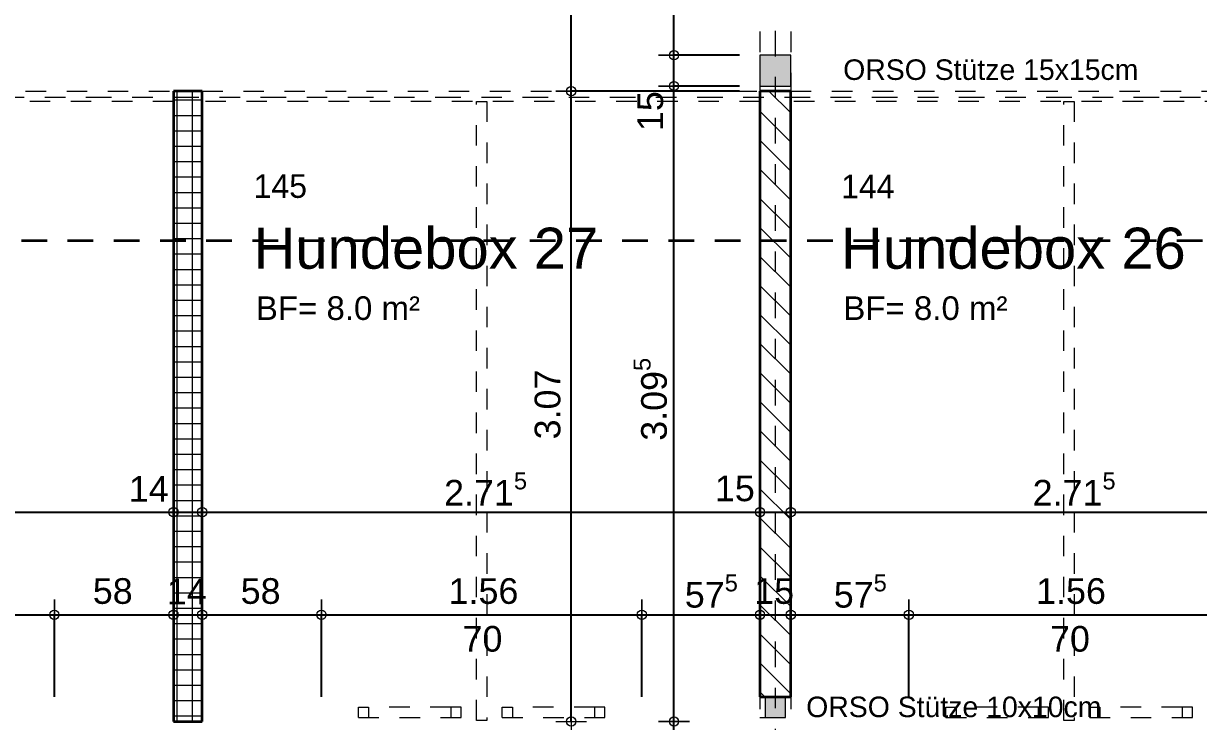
# Model space of a CAD drawing. Header units: metres. Extents: x -117 to -12, y 122 to 163.
# Drawn here: x -69.52 to -63.8, y 135.8 to 139.2 of the extents above; entities that cross this region are included whole.
import ezdxf

# ---------------------------------------------------------------- set-up
doc = ezdxf.new("R2010")
doc.units = ezdxf.units.M
doc.header["$PDMODE"] = 65
for name, pattern in [('AUSGEZOGEN', [0]), ('GETRENNT2_S10', [0.255, 0.125, -0.065, 0, -0.065]), ('PHANTOM2_S8', [0.13, 0.05, -0.04, 0, -0.04]), ('STRICHLINIE_S4', [0.165, 0.125, -0.04]), ('VERDECKT2_S2', [0.09, 0.05, -0.04])]:
    doc.linetypes.add(name, pattern=pattern)
for name, color, linetype, lineweight in [('XR$1$Bauachsen_grob', 7, 'GETRENNT2_S10', 13), ('XR$1$Bauherr', 203, 'VERDECKT2_S2', 13), ('XR$1$Raumbezeichnung', 7, 'AUSGEZOGEN', 18), ('XR$1$Schnittbegrenzung', 7, 'AUSGEZOGEN', 13), ('XR$1$Sekundaetragwerk', 7, 'AUSGEZOGEN', 25), ('XR$1$Stahlstuetze', 7, 'AUSGEZOGEN', 25), ('XR$1$Text_Werkplan_Ausfuehrung', 7, 'AUSGEZOGEN', 25), ('XR$1$Wand_Fertigelement', 7, 'AUSGEZOGEN', 35), ('XR$1$Wand_Mauerwerk_nicht_tragend', 7, 'AUSGEZOGEN', 35), ('XR$1$Werkplan-_Ausfuehrungsmasse', 7, 'AUSGEZOGEN', 13)]:
    doc.layers.add(name, color=color, linetype=linetype, lineweight=lineweight)
doc.styles.add('ARIAL', font='ARIAL.TTF')
doc.dimstyles.new('_DIMSTYLE_10', dxfattribs={"dimtxt": 0.125, "dimasz": 0.15, "dimexe": 0, "dimexo": 0, "dimgap": 0.0625, "dimtad": 2, "dimdec": 1, "dimlfac": 100, "dimrnd": 0.5, "dimzin": 4, "dimdsep": 46, "dimtxsty": 'ARIAL', "dimblk1": 'ALL_ML_KREIS', "dimblk2": 'ALL_ML_KREIS', "dimsah": 1, "dimcen": 0, "dimclrd": 256, "dimclre": 256, "dimclrt": 256, "dimadec": 0, "dimazin": 0, "dimtfac": 1, "dimtdec": 0, "dimtix": 1, "dimtmove": 2, "dimatfit": 3, "dimfxl": 0, "dimtvp": 1.2, "dimtzin": 0, "dimlwd": 0, "dimlwe": -1, "dimarcsym": 0})
doc.dimstyles.new('_DIMSTYLE_11', dxfattribs={"dimtxt": 0.125, "dimasz": 0.15, "dimexe": 0, "dimexo": 0, "dimgap": 0.0625, "dimtad": 2, "dimdec": 3, "dimrnd": 0.005, "dimzin": 4, "dimdsep": 46, "dimtxsty": 'ARIAL', "dimblk1": 'ALL_ML_KREIS', "dimblk2": 'ALL_ML_KREIS', "dimsah": 1, "dimcen": 0, "dimclrd": 256, "dimclre": 256, "dimclrt": 256, "dimadec": 0, "dimazin": 0, "dimtfac": 1, "dimtdec": 0, "dimtix": 1, "dimtmove": 2, "dimatfit": 3, "dimfxl": 0, "dimtzin": 0, "dimlwd": 0, "dimlwe": -1, "dimarcsym": 0})
doc.dimstyles.new('_DIMSTYLE_12', dxfattribs={"dimtxt": 0.125, "dimasz": 0.15, "dimexe": 0, "dimexo": 0, "dimgap": 0.0625, "dimtad": 2, "dimrnd": 0.005, "dimzin": 4, "dimdsep": 46, "dimtxsty": 'ARIAL', "dimblk1": 'ALL_ML_KREIS', "dimblk2": 'ALL_ML_KREIS', "dimsah": 1, "dimcen": 0, "dimclrd": 256, "dimclre": 256, "dimclrt": 256, "dimadec": 0, "dimazin": 0, "dimtfac": 1, "dimtdec": 0, "dimtix": 1, "dimtmove": 2, "dimatfit": 3, "dimfxl": 0, "dimtzin": 0, "dimlwd": 0, "dimlwe": -1, "dimarcsym": 0})
doc.dimstyles.new('_DIMSTYLE_14', dxfattribs={"dimtxt": 0.125, "dimasz": 0.15, "dimexe": 0, "dimexo": 0, "dimgap": 0.0625, "dimtad": 2, "dimdec": 1, "dimlfac": 100, "dimrnd": 0.5, "dimzin": 4, "dimdsep": 46, "dimtxsty": 'ARIAL', "dimblk1": 'ALL_ML_KREIS', "dimblk2": 'ALL_ML_KREIS', "dimsah": 1, "dimcen": 0, "dimclrd": 256, "dimclre": 256, "dimclrt": 256, "dimadec": 0, "dimazin": 0, "dimtfac": 1, "dimtdec": 0, "dimtix": 1, "dimtmove": 2, "dimatfit": 3, "dimfxl": 0, "dimtzin": 0, "dimlwd": 0, "dimlwe": -1, "dimarcsym": 0})

# ---------------------------------------------------------------- blocks, each defined once
blk = doc.blocks.new('COMPLEXOBJECT_11')
at = {"layer": 'XR$1$Bauherr'}
for p, q in [((-67.8931, 135.818), (-67.8931, 135.868)), ((-67.8931, 135.868), (-67.8431, 135.868)), ((-67.8431, 135.868), (-67.8431, 135.818)), ((-67.4431, 135.868), (-67.8431, 135.868)), ((-67.3931, 135.868), (-67.4431, 135.868)), ((-67.4431, 135.868), (-67.4431, 135.818)), ((-67.3931, 135.818), (-67.3931, 135.868)), ((-67.1931, 135.818), (-67.1931, 135.868)), ((-67.1931, 135.868), (-67.1431, 135.868)), ((-67.1431, 135.868), (-67.1431, 135.818)), ((-66.7431, 135.868), (-67.1431, 135.868)), ((-66.6931, 135.868), (-66.7431, 135.868)), ((-66.7431, 135.868), (-66.7431, 135.818)), ((-66.6931, 135.818), (-66.6931, 135.868)), ((-65.0331, 135.818), (-65.0331, 135.868)), ((-65.0331, 135.868), (-64.9831, 135.868)), ((-64.9831, 135.868), (-64.9831, 135.818)), ((-64.5831, 135.868), (-64.9831, 135.868)), ((-64.5331, 135.868), (-64.5831, 135.868)), ((-64.5831, 135.868), (-64.5831, 135.818)), ((-64.5331, 135.818), (-64.5331, 135.868)), ((-64.3331, 135.818), (-64.3331, 135.868)), ((-64.3331, 135.868), (-64.2831, 135.868)), ((-64.2831, 135.868), (-64.2831, 135.818)), ((-63.8831, 135.868), (-64.2831, 135.868)), ((-63.8331, 135.868), (-63.8831, 135.868)), ((-63.8831, 135.868), (-63.8831, 135.818)), ((-63.8331, 135.818), (-63.8331, 135.868)), ((-67.8931, 135.818), (-67.3931, 135.818)), ((-67.1931, 135.818), (-66.6931, 135.818)), ((-65.0331, 135.818), (-64.5331, 135.818)), ((-64.3331, 135.818), (-63.8331, 135.818))]:
    blk.add_line(p, q, dxfattribs=at)
blk = doc.blocks.new('COMPLEXOBJECT_18')
at = {"layer": 'XR$1$Bauherr'}
for p, q in [((-71.5131, 138.868), (-68.7931, 138.868)), ((-68.7931, 138.868), (-68.7931, 138.818)), ((-68.6531, 138.868), (-65.9381, 138.868)), ((-68.6531, 138.818), (-68.6531, 138.868)), ((-65.7881, 138.868), (-63.0731, 138.868)), ((-68.7931, 138.818), (-71.5131, 138.818)), ((-65.9381, 138.818), (-68.6531, 138.818)), ((-67.3181, 138.818), (-67.2681, 138.818)), ((-67.3181, 135.803), (-67.3181, 138.818)), ((-67.2681, 138.818), (-67.2681, 135.803)), ((-63.0731, 138.818), (-65.7881, 138.818)), ((-64.4581, 138.818), (-64.4081, 138.818)), ((-64.4581, 135.803), (-64.4581, 138.818)), ((-64.4081, 138.818), (-64.4081, 135.803)), ((-67.2681, 135.803), (-67.3181, 135.803)), ((-64.4081, 135.803), (-64.4581, 135.803))]:
    blk.add_line(p, q, dxfattribs=at)
blk = doc.blocks.new('ALL_ML_KREIS')
at = {"color": 0, "linetype": 'ByBlock', "lineweight": -2}
for p, q in [((0, -0.5), (0, 0.5)), ((-1, 0), (0.5, 0))]:
    blk.add_line(p, q, dxfattribs=at)
blk.add_circle((0, 0), 0.15, dxfattribs=at)
blk = doc.blocks.new('*D336')
at = {"layer": 'DEFPOINTS'}
for p in [(-65.9381, 135.798), (-66.5931, 135.438), (-66.3568, 135.438)]:
    blk.add_point(p, dxfattribs=at)
at = {"layer": 'XR$1$Werkplan-_Ausfuehrungsmasse', "lineweight": -2}
for p, q in [((-66.3568, 135.798), (-66.3568, 135.798)), ((-66.3568, 135.438), (-66.3568, 135.798)), ((-66.3568, 135.438), (-66.3568, 135.438))]:
    blk.add_line(p, q, dxfattribs=at)
at = {"layer": 'XR$1$Werkplan-_Ausfuehrungsmasse', "xscale": 0.15, "yscale": 0.15, "zscale": 0.15}
for p, rotation in [((-66.3568, 135.798), 90), ((-66.3568, 135.438), 270)]:
    blk.add_blockref('ALL_ML_KREIS', p, dxfattribs=dict(at, rotation=rotation))
at = {"layer": 'XR$1$Werkplan-_Ausfuehrungsmasse', "insert": (-66.4715, 135.6124), "char_height": 0.125, "width": 0.5, "attachment_point": 5, "rotation": 90, "style": 'ARIAL'}
blk.add_mtext('\\A1;{\\A1;{36\\H0.082500;\\S^ ;}}', dxfattribs=at)
blk = doc.blocks.new('*D337')
at = {"layer": 'DEFPOINTS'}
for p in [(-65.9381, 138.893), (-66.3568, 135.798), (-65.9381, 135.798)]:
    blk.add_point(p, dxfattribs=at)
at = {"layer": 'XR$1$Werkplan-_Ausfuehrungsmasse', "lineweight": -2}
for p, q in [((-66.0381, 138.893), (-66.3568, 138.893)), ((-66.3568, 135.798), (-66.3568, 138.893)), ((-66.3568, 135.798), (-66.3568, 135.798))]:
    blk.add_line(p, q, dxfattribs=at)
at = {"layer": 'XR$1$Werkplan-_Ausfuehrungsmasse', "xscale": 0.15, "yscale": 0.15, "zscale": 0.15}
for p, rotation in [((-66.3568, 138.893), 90), ((-66.3568, 135.798), 270)]:
    blk.add_blockref('ALL_ML_KREIS', p, dxfattribs=dict(at, rotation=rotation))
at = {"layer": 'XR$1$Werkplan-_Ausfuehrungsmasse', "insert": (-66.4715, 137.3673), "char_height": 0.125, "width": 0.625, "attachment_point": 5, "rotation": 90, "style": 'ARIAL'}
blk.add_mtext('\\A1;{\\A1;{3.09\\H0.082500;\\S5^ ;}}', dxfattribs=at)
blk = doc.blocks.new('*D338')
at = {"layer": 'DEFPOINTS'}
for p in [(-65.9381, 139.043), (-66.3568, 138.893), (-65.9381, 138.893)]:
    blk.add_point(p, dxfattribs=at)
at = {"layer": 'XR$1$Werkplan-_Ausfuehrungsmasse', "lineweight": -2}
for p, q in [((-66.0381, 139.043), (-66.3568, 139.043)), ((-66.3568, 138.893), (-66.3568, 139.043)), ((-66.0381, 138.893), (-66.3568, 138.893))]:
    blk.add_line(p, q, dxfattribs=at)
at = {"layer": 'XR$1$Werkplan-_Ausfuehrungsmasse', "xscale": 0.15, "yscale": 0.15, "zscale": 0.15}
for p, rotation in [((-66.3568, 139.043), 90), ((-66.3568, 138.893), 270)]:
    blk.add_blockref('ALL_ML_KREIS', p, dxfattribs=dict(at, rotation=rotation))
at = {"layer": 'XR$1$Werkplan-_Ausfuehrungsmasse', "insert": (-66.4714, 138.7708), "char_height": 0.125, "width": 0.5, "attachment_point": 5, "rotation": 90, "style": 'ARIAL'}
blk.add_mtext('\\A1;{\\A1;{15\\H0.082500;\\S^ ;}}', dxfattribs=at)
blk = doc.blocks.new('*D339')
at = {"layer": 'DEFPOINTS'}
for p in [(-65.9381, 140.133), (-66.3568, 139.043), (-65.9381, 139.043)]:
    blk.add_point(p, dxfattribs=at)
at = {"layer": 'XR$1$Werkplan-_Ausfuehrungsmasse', "lineweight": -2}
for p, q in [((-66.0381, 140.133), (-66.3568, 140.133)), ((-66.3568, 139.043), (-66.3568, 140.133)), ((-66.0381, 139.043), (-66.3568, 139.043))]:
    blk.add_line(p, q, dxfattribs=at)
at = {"layer": 'XR$1$Werkplan-_Ausfuehrungsmasse', "xscale": 0.15, "yscale": 0.15, "zscale": 0.15}
for p, rotation in [((-66.3568, 140.133), 90), ((-66.3568, 139.043), 270)]:
    blk.add_blockref('ALL_ML_KREIS', p, dxfattribs=dict(at, rotation=rotation))
at = {"layer": 'XR$1$Werkplan-_Ausfuehrungsmasse', "insert": (-66.4714, 139.597), "char_height": 0.125, "width": 0.5, "attachment_point": 5, "rotation": 90, "style": 'ARIAL'}
blk.add_mtext('\\A1;{\\A1;{1.09\\H0.082500;\\S^ ;}}', dxfattribs=at)
at = {"layer": 'XR$1$Werkplan-_Ausfuehrungsmasse', "insert": (-66.302, 139.4223), "char_height": 0.125, "width": 0.00625, "attachment_point": 1, "rotation": 90, "line_spacing_factor": 0.60241, "style": 'ARIAL'}
blk.add_mtext('\\A1;{2.20\\H0.082500;\\S^ ;}', dxfattribs=at)
blk = doc.blocks.new('*D343')
at = {"layer": 'DEFPOINTS'}
for p in [(-65.9381, 138.868), (-66.8568, 135.798), (-66.2931, 135.798)]:
    blk.add_point(p, dxfattribs=at)
at = {"layer": 'XR$1$Werkplan-_Ausfuehrungsmasse', "lineweight": -2}
for p, q in [((-66.0381, 138.868), (-66.8568, 138.868)), ((-66.8568, 135.798), (-66.8568, 138.868)), ((-66.8568, 135.798), (-66.8568, 135.798))]:
    blk.add_line(p, q, dxfattribs=at)
at = {"layer": 'XR$1$Werkplan-_Ausfuehrungsmasse', "xscale": 0.15, "yscale": 0.15, "zscale": 0.15}
for p, rotation in [((-66.8568, 138.868), 90), ((-66.8568, 135.798), 270)]:
    blk.add_blockref('ALL_ML_KREIS', p, dxfattribs=dict(at, rotation=rotation))
at = {"layer": 'XR$1$Werkplan-_Ausfuehrungsmasse', "insert": (-66.9715, 137.3421), "char_height": 0.125, "width": 0.5, "attachment_point": 5, "rotation": 90, "style": 'ARIAL'}
blk.add_mtext('\\A1;{\\A1;{3.07\\H0.082500;\\S^ ;}}', dxfattribs=at)
blk = doc.blocks.new('*D344')
at = {"layer": 'DEFPOINTS'}
for p in [(-65.9381, 140.308), (-66.8568, 138.868), (-65.9381, 138.868)]:
    blk.add_point(p, dxfattribs=at)
at = {"layer": 'XR$1$Werkplan-_Ausfuehrungsmasse', "lineweight": -2}
for p, q in [((-66.0381, 140.308), (-66.8568, 140.308)), ((-66.8568, 138.868), (-66.8568, 140.308)), ((-66.0381, 138.868), (-66.8568, 138.868))]:
    blk.add_line(p, q, dxfattribs=at)
at = {"layer": 'XR$1$Werkplan-_Ausfuehrungsmasse', "xscale": 0.15, "yscale": 0.15, "zscale": 0.15}
for p, rotation in [((-66.8568, 140.308), 90), ((-66.8568, 138.868), 270)]:
    blk.add_blockref('ALL_ML_KREIS', p, dxfattribs=dict(at, rotation=rotation))
at = {"layer": 'XR$1$Werkplan-_Ausfuehrungsmasse', "insert": (-66.9693, 139.5973), "char_height": 0.125, "width": 0.5, "attachment_point": 5, "rotation": 90, "style": 'ARIAL'}
blk.add_mtext('\\A1;{\\A1;{1.44\\H0.082500;\\S^ ;}}', dxfattribs=at)
blk = doc.blocks.new('*D420')
at = {"layer": 'DEFPOINTS'}
for p in [(-71.5131, 136.818), (-71.5131, 135.798), (-68.7931, 135.798)]:
    blk.add_point(p, dxfattribs=at)
at = {"layer": 'XR$1$Werkplan-_Ausfuehrungsmasse', "lineweight": -2}
for p, q in [((-71.5131, 136.818), (-71.5131, 136.818)), ((-71.5131, 136.818), (-68.7931, 136.818)), ((-68.7931, 136.818), (-68.7931, 136.818))]:
    blk.add_line(p, q, dxfattribs=at)
at = {"layer": 'XR$1$Werkplan-_Ausfuehrungsmasse', "xscale": 0.15, "yscale": 0.15, "zscale": 0.15, "rotation": 180}
blk.add_blockref('ALL_ML_KREIS', (-71.5131, 136.818), dxfattribs=at)
at = {"layer": 'XR$1$Werkplan-_Ausfuehrungsmasse', "xscale": 0.15, "yscale": 0.15, "zscale": 0.15}
blk.add_blockref('ALL_ML_KREIS', (-68.7931, 136.818), dxfattribs=at)
at = {"layer": 'XR$1$Werkplan-_Ausfuehrungsmasse', "insert": (-70.1434, 136.9305), "char_height": 0.125, "width": 0.5, "attachment_point": 5, "style": 'ARIAL'}
blk.add_mtext('\\A1;{\\A1;{2.72\\H0.082500;\\S^ ;}}', dxfattribs=at)
blk = doc.blocks.new('*D421')
at = {"layer": 'DEFPOINTS'}
for p in [(-68.7931, 136.818), (-68.7931, 135.798), (-68.6531, 135.798)]:
    blk.add_point(p, dxfattribs=at)
at = {"layer": 'XR$1$Werkplan-_Ausfuehrungsmasse', "lineweight": -2}
for p, q in [((-68.7931, 136.818), (-68.7931, 136.818)), ((-68.7931, 136.818), (-68.6531, 136.818)), ((-68.6531, 136.818), (-68.6531, 136.818))]:
    blk.add_line(p, q, dxfattribs=at)
at = {"layer": 'XR$1$Werkplan-_Ausfuehrungsmasse', "xscale": 0.15, "yscale": 0.15, "zscale": 0.15, "rotation": 180}
blk.add_blockref('ALL_ML_KREIS', (-68.7931, 136.818), dxfattribs=at)
at = {"layer": 'XR$1$Werkplan-_Ausfuehrungsmasse', "xscale": 0.15, "yscale": 0.15, "zscale": 0.15}
blk.add_blockref('ALL_ML_KREIS', (-68.6531, 136.818), dxfattribs=at)
at = {"layer": 'XR$1$Werkplan-_Ausfuehrungsmasse', "insert": (-68.9139, 136.9305), "char_height": 0.125, "width": 0.5, "attachment_point": 5, "style": 'ARIAL'}
blk.add_mtext('\\A1;{\\A1;{14\\H0.082500;\\S^ ;}}', dxfattribs=at)
blk = doc.blocks.new('*D422')
at = {"layer": 'DEFPOINTS'}
for p in [(-68.6531, 136.818), (-68.6531, 135.798), (-65.9381, 135.798)]:
    blk.add_point(p, dxfattribs=at)
at = {"layer": 'XR$1$Werkplan-_Ausfuehrungsmasse', "lineweight": -2}
for p, q in [((-68.6531, 136.818), (-68.6531, 136.818)), ((-68.6531, 136.818), (-65.9381, 136.818)), ((-65.9381, 136.818), (-65.9381, 136.818))]:
    blk.add_line(p, q, dxfattribs=at)
at = {"layer": 'XR$1$Werkplan-_Ausfuehrungsmasse', "xscale": 0.15, "yscale": 0.15, "zscale": 0.15, "rotation": 180}
blk.add_blockref('ALL_ML_KREIS', (-68.6531, 136.818), dxfattribs=at)
at = {"layer": 'XR$1$Werkplan-_Ausfuehrungsmasse', "xscale": 0.15, "yscale": 0.15, "zscale": 0.15}
blk.add_blockref('ALL_ML_KREIS', (-65.9381, 136.818), dxfattribs=at)
at = {"layer": 'XR$1$Werkplan-_Ausfuehrungsmasse', "insert": (-67.2738, 136.9305), "char_height": 0.125, "width": 0.625, "attachment_point": 5, "style": 'ARIAL'}
blk.add_mtext('\\A1;{\\A1;{2.71\\H0.082500;\\S5^ ;}}', dxfattribs=at)
blk = doc.blocks.new('*D423')
at = {"layer": 'DEFPOINTS'}
for p in [(-65.9381, 136.818), (-65.9381, 135.798), (-65.7881, 135.798)]:
    blk.add_point(p, dxfattribs=at)
at = {"layer": 'XR$1$Werkplan-_Ausfuehrungsmasse', "lineweight": -2}
for p, q in [((-65.9381, 136.818), (-65.9381, 136.818)), ((-65.9381, 136.818), (-65.7881, 136.818)), ((-65.7881, 136.818), (-65.7881, 136.818))]:
    blk.add_line(p, q, dxfattribs=at)
at = {"layer": 'XR$1$Werkplan-_Ausfuehrungsmasse', "xscale": 0.15, "yscale": 0.15, "zscale": 0.15, "rotation": 180}
blk.add_blockref('ALL_ML_KREIS', (-65.9381, 136.818), dxfattribs=at)
at = {"layer": 'XR$1$Werkplan-_Ausfuehrungsmasse', "xscale": 0.15, "yscale": 0.15, "zscale": 0.15}
blk.add_blockref('ALL_ML_KREIS', (-65.7881, 136.818), dxfattribs=at)
at = {"layer": 'XR$1$Werkplan-_Ausfuehrungsmasse', "insert": (-66.0604, 136.9327), "char_height": 0.125, "width": 0.5, "attachment_point": 5, "style": 'ARIAL'}
blk.add_mtext('\\A1;{\\A1;{15\\H0.082500;\\S^ ;}}', dxfattribs=at)
blk = doc.blocks.new('*D424')
at = {"layer": 'DEFPOINTS'}
for p in [(-65.7881, 136.818), (-65.7881, 135.798), (-63.0731, 135.798)]:
    blk.add_point(p, dxfattribs=at)
at = {"layer": 'XR$1$Werkplan-_Ausfuehrungsmasse', "lineweight": -2}
for p, q in [((-65.7881, 136.818), (-65.7881, 136.818)), ((-65.7881, 136.818), (-63.0731, 136.818)), ((-63.0731, 136.818), (-63.0731, 136.818))]:
    blk.add_line(p, q, dxfattribs=at)
at = {"layer": 'XR$1$Werkplan-_Ausfuehrungsmasse', "xscale": 0.15, "yscale": 0.15, "zscale": 0.15, "rotation": 180}
blk.add_blockref('ALL_ML_KREIS', (-65.7881, 136.818), dxfattribs=at)
at = {"layer": 'XR$1$Werkplan-_Ausfuehrungsmasse', "xscale": 0.15, "yscale": 0.15, "zscale": 0.15}
blk.add_blockref('ALL_ML_KREIS', (-63.0731, 136.818), dxfattribs=at)
at = {"layer": 'XR$1$Werkplan-_Ausfuehrungsmasse', "insert": (-64.4088, 136.9305), "char_height": 0.125, "width": 0.625, "attachment_point": 5, "style": 'ARIAL'}
blk.add_mtext('\\A1;{\\A1;{2.71\\H0.082500;\\S5^ ;}}', dxfattribs=at)
blk = doc.blocks.new('*D460')
at = {"layer": 'DEFPOINTS'}
for p in [(-70.9331, 136.318), (-70.9331, 135.798), (-69.3731, 135.798)]:
    blk.add_point(p, dxfattribs=at)
at = {"layer": 'XR$1$Werkplan-_Ausfuehrungsmasse', "lineweight": -2}
for p, q in [((-70.9331, 135.918), (-70.9331, 136.318)), ((-70.9331, 136.318), (-69.3731, 136.318)), ((-69.3731, 135.918), (-69.3731, 136.318))]:
    blk.add_line(p, q, dxfattribs=at)
at = {"layer": 'XR$1$Werkplan-_Ausfuehrungsmasse', "xscale": 0.15, "yscale": 0.15, "zscale": 0.15, "rotation": 180}
blk.add_blockref('ALL_ML_KREIS', (-70.9331, 136.318), dxfattribs=at)
at = {"layer": 'XR$1$Werkplan-_Ausfuehrungsmasse', "xscale": 0.15, "yscale": 0.15, "zscale": 0.15}
blk.add_blockref('ALL_ML_KREIS', (-69.3731, 136.318), dxfattribs=at)
at = {"layer": 'XR$1$Werkplan-_Ausfuehrungsmasse', "insert": (-70.144, 136.4327), "char_height": 0.125, "width": 0.5, "attachment_point": 5, "style": 'ARIAL'}
blk.add_mtext('\\A1;{\\A1;{1.56\\H0.082500;\\S^ ;}}', dxfattribs=at)
at = {"layer": 'XR$1$Werkplan-_Ausfuehrungsmasse', "insert": (-70.2461, 136.2633), "char_height": 0.125, "width": 0.00625, "attachment_point": 1, "line_spacing_factor": 0.60241, "style": 'ARIAL'}
blk.add_mtext('\\A1;{70\\H0.082500;\\S^ ;}', dxfattribs=at)
blk = doc.blocks.new('*D461')
at = {"layer": 'DEFPOINTS'}
for p in [(-69.3731, 136.318), (-69.3731, 135.798), (-68.7931, 135.798)]:
    blk.add_point(p, dxfattribs=at)
at = {"layer": 'XR$1$Werkplan-_Ausfuehrungsmasse', "lineweight": -2}
for p, q in [((-69.3731, 135.918), (-69.3731, 136.318)), ((-69.3731, 136.318), (-68.7931, 136.318)), ((-68.7931, 136.318), (-68.7931, 136.318))]:
    blk.add_line(p, q, dxfattribs=at)
at = {"layer": 'XR$1$Werkplan-_Ausfuehrungsmasse', "xscale": 0.15, "yscale": 0.15, "zscale": 0.15, "rotation": 180}
blk.add_blockref('ALL_ML_KREIS', (-69.3731, 136.318), dxfattribs=at)
at = {"layer": 'XR$1$Werkplan-_Ausfuehrungsmasse', "xscale": 0.15, "yscale": 0.15, "zscale": 0.15}
blk.add_blockref('ALL_ML_KREIS', (-68.7931, 136.318), dxfattribs=at)
at = {"layer": 'XR$1$Werkplan-_Ausfuehrungsmasse', "insert": (-69.0889, 136.4327), "char_height": 0.125, "width": 0.5, "attachment_point": 5, "style": 'ARIAL'}
blk.add_mtext('\\A1;{\\A1;{58\\H0.082500;\\S^ ;}}', dxfattribs=at)
blk = doc.blocks.new('*D462')
at = {"layer": 'DEFPOINTS'}
for p in [(-68.7931, 136.318), (-68.7931, 135.798), (-68.6531, 135.798)]:
    blk.add_point(p, dxfattribs=at)
at = {"layer": 'XR$1$Werkplan-_Ausfuehrungsmasse', "lineweight": -2}
for p, q in [((-68.7931, 136.318), (-68.7931, 136.318)), ((-68.7931, 136.318), (-68.6531, 136.318)), ((-68.6531, 136.318), (-68.6531, 136.318))]:
    blk.add_line(p, q, dxfattribs=at)
at = {"layer": 'XR$1$Werkplan-_Ausfuehrungsmasse', "xscale": 0.15, "yscale": 0.15, "zscale": 0.15, "rotation": 180}
blk.add_blockref('ALL_ML_KREIS', (-68.7931, 136.318), dxfattribs=at)
at = {"layer": 'XR$1$Werkplan-_Ausfuehrungsmasse', "xscale": 0.15, "yscale": 0.15, "zscale": 0.15}
blk.add_blockref('ALL_ML_KREIS', (-68.6531, 136.318), dxfattribs=at)
at = {"layer": 'XR$1$Werkplan-_Ausfuehrungsmasse', "insert": (-68.7285, 136.4305), "char_height": 0.125, "width": 0.5, "attachment_point": 5, "style": 'ARIAL'}
blk.add_mtext('\\A1;{\\A1;{14\\H0.082500;\\S^ ;}}', dxfattribs=at)
blk = doc.blocks.new('*D463')
at = {"layer": 'DEFPOINTS'}
for p in [(-68.6531, 136.318), (-68.6531, 135.798), (-68.0731, 135.798)]:
    blk.add_point(p, dxfattribs=at)
at = {"layer": 'XR$1$Werkplan-_Ausfuehrungsmasse', "lineweight": -2}
for p, q in [((-68.6531, 136.318), (-68.6531, 136.318)), ((-68.6531, 136.318), (-68.0731, 136.318)), ((-68.0731, 135.918), (-68.0731, 136.318))]:
    blk.add_line(p, q, dxfattribs=at)
at = {"layer": 'XR$1$Werkplan-_Ausfuehrungsmasse', "xscale": 0.15, "yscale": 0.15, "zscale": 0.15, "rotation": 180}
blk.add_blockref('ALL_ML_KREIS', (-68.6531, 136.318), dxfattribs=at)
at = {"layer": 'XR$1$Werkplan-_Ausfuehrungsmasse', "xscale": 0.15, "yscale": 0.15, "zscale": 0.15}
blk.add_blockref('ALL_ML_KREIS', (-68.0731, 136.318), dxfattribs=at)
at = {"layer": 'XR$1$Werkplan-_Ausfuehrungsmasse', "insert": (-68.3689, 136.4327), "char_height": 0.125, "width": 0.5, "attachment_point": 5, "style": 'ARIAL'}
blk.add_mtext('\\A1;{\\A1;{58\\H0.082500;\\S^ ;}}', dxfattribs=at)
blk = doc.blocks.new('*D464')
at = {"layer": 'DEFPOINTS'}
for p in [(-68.0731, 136.318), (-68.0731, 135.798), (-66.5131, 135.798)]:
    blk.add_point(p, dxfattribs=at)
at = {"layer": 'XR$1$Werkplan-_Ausfuehrungsmasse', "lineweight": -2}
for p, q in [((-68.0731, 135.918), (-68.0731, 136.318)), ((-68.0731, 136.318), (-66.5131, 136.318)), ((-66.5131, 135.918), (-66.5131, 136.318))]:
    blk.add_line(p, q, dxfattribs=at)
at = {"layer": 'XR$1$Werkplan-_Ausfuehrungsmasse', "xscale": 0.15, "yscale": 0.15, "zscale": 0.15, "rotation": 180}
blk.add_blockref('ALL_ML_KREIS', (-68.0731, 136.318), dxfattribs=at)
at = {"layer": 'XR$1$Werkplan-_Ausfuehrungsmasse', "xscale": 0.15, "yscale": 0.15, "zscale": 0.15}
blk.add_blockref('ALL_ML_KREIS', (-66.5131, 136.318), dxfattribs=at)
at = {"layer": 'XR$1$Werkplan-_Ausfuehrungsmasse', "insert": (-67.284, 136.4327), "char_height": 0.125, "width": 0.5, "attachment_point": 5, "style": 'ARIAL'}
blk.add_mtext('\\A1;{\\A1;{1.56\\H0.082500;\\S^ ;}}', dxfattribs=at)
at = {"layer": 'XR$1$Werkplan-_Ausfuehrungsmasse', "insert": (-67.3861, 136.2633), "char_height": 0.125, "width": 0.00625, "attachment_point": 1, "line_spacing_factor": 0.60241, "style": 'ARIAL'}
blk.add_mtext('\\A1;{70\\H0.082500;\\S^ ;}', dxfattribs=at)
blk = doc.blocks.new('*D465')
at = {"layer": 'DEFPOINTS'}
for p in [(-66.5131, 136.318), (-66.5131, 135.798), (-65.9381, 135.798)]:
    blk.add_point(p, dxfattribs=at)
at = {"layer": 'XR$1$Werkplan-_Ausfuehrungsmasse', "lineweight": -2}
for p, q in [((-66.5131, 135.918), (-66.5131, 136.318)), ((-66.5131, 136.318), (-65.9381, 136.318)), ((-65.9381, 136.318), (-65.9381, 136.318))]:
    blk.add_line(p, q, dxfattribs=at)
at = {"layer": 'XR$1$Werkplan-_Ausfuehrungsmasse', "xscale": 0.15, "yscale": 0.15, "zscale": 0.15, "rotation": 180}
blk.add_blockref('ALL_ML_KREIS', (-66.5131, 136.318), dxfattribs=at)
at = {"layer": 'XR$1$Werkplan-_Ausfuehrungsmasse', "xscale": 0.15, "yscale": 0.15, "zscale": 0.15}
blk.add_blockref('ALL_ML_KREIS', (-65.9381, 136.318), dxfattribs=at)
at = {"layer": 'XR$1$Werkplan-_Ausfuehrungsmasse', "insert": (-66.1748, 136.4327), "char_height": 0.125, "width": 0.5, "attachment_point": 5, "style": 'ARIAL'}
blk.add_mtext('\\A1;{\\A1;{57\\H0.082500;\\S5^ ;}}', dxfattribs=at)
blk = doc.blocks.new('*D466')
at = {"layer": 'DEFPOINTS'}
for p in [(-65.9381, 136.318), (-65.9381, 135.798), (-65.7881, 135.798)]:
    blk.add_point(p, dxfattribs=at)
at = {"layer": 'XR$1$Werkplan-_Ausfuehrungsmasse', "lineweight": -2}
for p, q in [((-65.9381, 136.318), (-65.9381, 136.318)), ((-65.9381, 136.318), (-65.7881, 136.318)), ((-65.7881, 136.318), (-65.7881, 136.318))]:
    blk.add_line(p, q, dxfattribs=at)
at = {"layer": 'XR$1$Werkplan-_Ausfuehrungsmasse', "xscale": 0.15, "yscale": 0.15, "zscale": 0.15, "rotation": 180}
blk.add_blockref('ALL_ML_KREIS', (-65.9381, 136.318), dxfattribs=at)
at = {"layer": 'XR$1$Werkplan-_Ausfuehrungsmasse', "xscale": 0.15, "yscale": 0.15, "zscale": 0.15}
blk.add_blockref('ALL_ML_KREIS', (-65.7881, 136.318), dxfattribs=at)
at = {"layer": 'XR$1$Werkplan-_Ausfuehrungsmasse', "insert": (-65.8692, 136.4327), "char_height": 0.125, "width": 0.5, "attachment_point": 5, "style": 'ARIAL'}
blk.add_mtext('\\A1;{\\A1;{15\\H0.082500;\\S^ ;}}', dxfattribs=at)
blk = doc.blocks.new('*D467')
at = {"layer": 'DEFPOINTS'}
for p in [(-65.7881, 136.318), (-65.7881, 135.798), (-65.2131, 135.798)]:
    blk.add_point(p, dxfattribs=at)
at = {"layer": 'XR$1$Werkplan-_Ausfuehrungsmasse', "lineweight": -2}
for p, q in [((-65.7881, 136.318), (-65.7881, 136.318)), ((-65.7881, 136.318), (-65.2131, 136.318)), ((-65.2131, 135.918), (-65.2131, 136.318))]:
    blk.add_line(p, q, dxfattribs=at)
at = {"layer": 'XR$1$Werkplan-_Ausfuehrungsmasse', "xscale": 0.15, "yscale": 0.15, "zscale": 0.15, "rotation": 180}
blk.add_blockref('ALL_ML_KREIS', (-65.7881, 136.318), dxfattribs=at)
at = {"layer": 'XR$1$Werkplan-_Ausfuehrungsmasse', "xscale": 0.15, "yscale": 0.15, "zscale": 0.15}
blk.add_blockref('ALL_ML_KREIS', (-65.2131, 136.318), dxfattribs=at)
at = {"layer": 'XR$1$Werkplan-_Ausfuehrungsmasse', "insert": (-65.4498, 136.4327), "char_height": 0.125, "width": 0.5, "attachment_point": 5, "style": 'ARIAL'}
blk.add_mtext('\\A1;{\\A1;{57\\H0.082500;\\S5^ ;}}', dxfattribs=at)
blk = doc.blocks.new('*D468')
at = {"layer": 'DEFPOINTS'}
for p in [(-65.2131, 136.318), (-65.2131, 135.798), (-63.6531, 135.798)]:
    blk.add_point(p, dxfattribs=at)
at = {"layer": 'XR$1$Werkplan-_Ausfuehrungsmasse', "lineweight": -2}
for p, q in [((-65.2131, 135.918), (-65.2131, 136.318)), ((-65.2131, 136.318), (-63.6531, 136.318)), ((-63.6531, 135.918), (-63.6531, 136.318))]:
    blk.add_line(p, q, dxfattribs=at)
at = {"layer": 'XR$1$Werkplan-_Ausfuehrungsmasse', "xscale": 0.15, "yscale": 0.15, "zscale": 0.15, "rotation": 180}
blk.add_blockref('ALL_ML_KREIS', (-65.2131, 136.318), dxfattribs=at)
at = {"layer": 'XR$1$Werkplan-_Ausfuehrungsmasse', "xscale": 0.15, "yscale": 0.15, "zscale": 0.15}
blk.add_blockref('ALL_ML_KREIS', (-63.6531, 136.318), dxfattribs=at)
at = {"layer": 'XR$1$Werkplan-_Ausfuehrungsmasse', "insert": (-64.424, 136.4327), "char_height": 0.125, "width": 0.5, "attachment_point": 5, "style": 'ARIAL'}
blk.add_mtext('\\A1;{\\A1;{1.56\\H0.082500;\\S^ ;}}', dxfattribs=at)
at = {"layer": 'XR$1$Werkplan-_Ausfuehrungsmasse', "insert": (-64.5261, 136.2633), "char_height": 0.125, "width": 0.00625, "attachment_point": 1, "line_spacing_factor": 0.60241, "style": 'ARIAL'}
blk.add_mtext('\\A1;{70\\H0.082500;\\S^ ;}', dxfattribs=at)
blk = doc.blocks.new('COMPLEXOBJECT_20')
at = {"layer": 'XR$1$Bauachsen_grob', "color": 8}
for p, q in [((-65.8631, 126.7126), (-65.8631, 153.848)), ((-14.2693, 138.838), (-86.2481, 138.838))]:
    blk.add_line(p, q, dxfattribs=at)
blk = doc.blocks.new('COMPLEXOBJECT_46')
at = {"layer": 'XR$1$Schnittbegrenzung', "color": 12, "linetype": 'STRICHLINIE_S4', "lineweight": 35}
blk.add_line((-28.9085, 138.1391), (-88.2023, 138.1391), dxfattribs=at)

msp = doc.modelspace()

# ---------------------------------------------------------------- hatches: boundary and pattern name
at = {"layer": 'XR$1$Stahlstuetze', "linetype": 'AUSGEZOGEN', "lineweight": 13}
for points in [[(-65.7881, 139.043), (-65.9381, 139.043), (-65.9381, 138.893), (-65.7881, 138.893)], [(-65.8131, 135.918), (-65.9131, 135.918), (-65.9131, 135.818), (-65.8131, 135.818)]]:
    msp.add_hatch(color=7, dxfattribs=at).paths.add_polyline_path(points)
at = {"layer": 'XR$1$Wand_Fertigelement', "lineweight": 13}
h = msp.add_hatch(dxfattribs=at)
h.set_pattern_fill('SCHRAFFUR_7', color=256, scale=0.05, style=0, pattern_type=2)
h.set_pattern_definition([(0, (0, 0), (0, 0.075), []), (90, (0, 0), (-0.075, 5e-18), [])])
h.paths.add_polyline_path([(-68.7931, 138.868), (-68.7931, 135.798), (-68.6531, 135.798), (-68.6531, 138.868)], flags=0)
at = {"layer": 'XR$1$Wand_Mauerwerk_nicht_tragend', "lineweight": 13}
h = msp.add_hatch(dxfattribs=at)
h.set_pattern_fill('SCHRAFFUR_2', color=256, scale=0.05, style=0, pattern_type=2)
h.set_pattern_definition([(135, (0, 0), (-0.14142136, -0.14142136), []), (135, (-0.07071, -0.07071), (-0.14142136, -0.14142136), [])])
h.paths.add_polyline_path([(-65.9381, 138.868), (-65.9381, 135.918), (-65.7881, 135.918), (-65.7881, 138.868)], flags=0)

# ---------------------------------------------------------------- linework, layer by layer
at = {"layer": 'XR$1$Sekundaetragwerk', "color": 7, "linetype": 'PHANTOM2_S8', "lineweight": 13}
for p, q in [((-65.9381, 143.358), (-65.9381, 135.818)), ((-65.7881, 143.358), (-65.7881, 135.818)), ((-65.9381, 135.818), (-65.7881, 135.818))]:
    msp.add_line(p, q, dxfattribs=at)
at = {"layer": 'XR$1$Stahlstuetze', "color": 7, "linetype": 'AUSGEZOGEN', "lineweight": 13}
for p, q in [((-65.7881, 139.043), (-65.9381, 139.043)), ((-65.9381, 139.043), (-65.9381, 138.893)), ((-65.7881, 138.893), (-65.7881, 139.043)), ((-65.9381, 138.893), (-65.7881, 138.893)), ((-65.8131, 135.918), (-65.9131, 135.918)), ((-65.9131, 135.918), (-65.9131, 135.818)), ((-65.8131, 135.818), (-65.8131, 135.918)), ((-65.9131, 135.818), (-65.8131, 135.818))]:
    msp.add_line(p, q, dxfattribs=at)
at = {"layer": 'XR$1$Wand_Fertigelement'}
for p, q in [((-68.7931, 138.868), (-68.7931, 138.818)), ((-68.6531, 138.868), (-68.7931, 138.868)), ((-68.6531, 138.818), (-68.6531, 138.868)), ((-68.7931, 138.818), (-68.7931, 135.798)), ((-68.6531, 135.798), (-68.6531, 138.818)), ((-68.7931, 135.798), (-68.6531, 135.798))]:
    msp.add_line(p, q, dxfattribs=at)
at = {"layer": 'XR$1$Wand_Mauerwerk_nicht_tragend'}
for p, q in [((-65.9381, 138.868), (-65.9381, 138.818)), ((-65.7881, 138.868), (-65.9381, 138.868)), ((-65.7881, 138.818), (-65.7881, 138.868)), ((-65.9381, 138.818), (-65.9381, 135.918)), ((-65.7881, 135.918), (-65.7881, 138.818)), ((-65.9381, 135.918), (-65.9131, 135.918)), ((-65.9131, 135.918), (-65.8131, 135.918)), ((-65.8131, 135.918), (-65.7881, 135.918))]:
    msp.add_line(p, q, dxfattribs=at)

# ---------------------------------------------------------------- block references
at = {"layer": 'XR$1$Bauachsen_grob', "color": 8, "linetype": 'AUSGEZOGEN', "lineweight": 13}
msp.add_blockref('COMPLEXOBJECT_20', (0, 0), dxfattribs=at)
at = {"layer": 'XR$1$Bauherr'}
for name in ['COMPLEXOBJECT_18', 'COMPLEXOBJECT_11']:
    msp.add_blockref(name, (0, 0), dxfattribs=at)
at = {"layer": 'XR$1$Schnittbegrenzung', "color": 12, "linetype": 'STRICHLINIE_S4', "lineweight": 35}
msp.add_blockref('COMPLEXOBJECT_46', (0, 0), dxfattribs=at)

# ---------------------------------------------------------------- texts
at = {"layer": 'XR$1$Raumbezeichnung', "style": 'ARIAL'}
for s, insert, char_height, width, attachment_point in [('\\W0.97;145', (-68.4031, 138.3467), 0.115, 0.326087, 7), ('\\W0.97;144', (-65.5431, 138.3467), 0.115, 0.326087, 7), ('\\W1.01;Hundebox\\~27', (-68.4039, 138.0004), 0.2, 1.773931, 7), ('\\W1.01;Hundebox\\~26', (-65.5439, 138.0004), 0.2, 1.773931, 7), ('\\W1.00;BF=\\~8.0\\~m²', (-68.3921, 137.8688), 0.115, 0.856684, 1), ('\\W1.00;BF=\\~8.0\\~m²', (-65.5322, 137.8688), 0.115, 0.856684, 1)]:
    msp.add_mtext(s, dxfattribs=dict(at, insert=insert, char_height=char_height, width=width, attachment_point=attachment_point))
at = {"layer": 'XR$1$Text_Werkplan_Ausfuehrung', "color": 7, "linetype": 'AUSGEZOGEN', "lineweight": 13, "char_height": 0.1, "width": 1.504571, "attachment_point": 7, "style": 'ARIAL'}
for s, insert in [('\\W0.99;ORSO\\~Stütze\\~15x15cm', (-65.5331, 138.9214)), ('\\W0.99;ORSO\\~Stütze\\~10x10cm', (-65.7131, 135.818))]:
    msp.add_mtext(s, dxfattribs=dict(at, insert=insert))

# ---------------------------------------------------------------- dimensions: what is measured, and where the dimension line sits
at = {"layer": 'XR$1$Werkplan-_Ausfuehrungsmasse'}
for base, p1, p2, dimstyle, picture, middle in [((-66.8568, 140.308), (-66.0381, 138.868), (-66.0381, 140.308), '_DIMSTYLE_12', '*D344', (-66.9693, 139.5973)), ((-66.3568, 139.043), (-66.0381, 138.893), (-66.0381, 139.043), '_DIMSTYLE_10', '*D338', (-66.4714, 138.7708)), ((-66.8568, 138.868), (-66.8568, 135.798), (-66.0381, 138.868), '_DIMSTYLE_12', '*D343', (-66.9715, 137.3421)), ((-66.3568, 138.893), (-66.3568, 135.798), (-66.0381, 138.893), '_DIMSTYLE_11', '*D337', (-66.4715, 137.3673)), ((-66.3568, 135.798), (-66.3568, 135.438), (-66.3568, 135.798), '_DIMSTYLE_10', '*D336', (-66.4715, 135.6124))]:
    dim = msp.add_linear_dim(base=base, p1=p1, p2=p2, angle=90, dimstyle=dimstyle, override={"dimpost": '<>', "dimclrd": 256, "dimclre": 256, "dimclrt": 256, "dimlwd": 0, "dimlwe": 65535}, dxfattribs=at)
    dim.commit()
    dim.dimension.update_dxf_attribs({"geometry": picture, "text_midpoint": middle, "dimtype": 160})
dim = msp.add_linear_dim(base=(-66.3568, 140.133), p1=(-66.0381, 139.043), p2=(-66.0381, 140.133), angle=90, text='<>\\X\\A1;{2.20\\H0.082500;\\S^ ;}', dimstyle='_DIMSTYLE_12', override={"dimpost": '<>', "dimclrd": 256, "dimclre": 256, "dimclrt": 256, "dimlwd": 0, "dimlwe": 65535}, dxfattribs=at)
dim.commit()
dim.dimension.update_dxf_attribs({"geometry": '*D339', "text_midpoint": (-66.4714, 139.597), "dimtype": 160})
for base, p1, p2, dimstyle, picture, middle in [((-68.7931, 136.818), (-71.5131, 136.818), (-68.7931, 136.818), '_DIMSTYLE_12', '*D420', (-70.1434, 136.9305)), ((-68.6531, 136.818), (-68.7931, 136.818), (-68.6531, 136.818), '_DIMSTYLE_10', '*D421', (-68.9139, 136.9305)), ((-65.9381, 136.818), (-68.6531, 136.818), (-65.9381, 136.818), '_DIMSTYLE_11', '*D422', (-67.2738, 136.9305)), ((-65.7881, 136.818), (-65.9381, 136.818), (-65.7881, 136.818), '_DIMSTYLE_10', '*D423', (-66.0604, 136.9327)), ((-63.0731, 136.818), (-65.7881, 136.818), (-63.0731, 136.818), '_DIMSTYLE_11', '*D424', (-64.4088, 136.9305)), ((-68.7931, 136.318), (-69.3731, 135.918), (-68.7931, 136.318), '_DIMSTYLE_14', '*D461', (-69.0889, 136.4327)), ((-68.6531, 136.318), (-68.7931, 136.318), (-68.6531, 136.318), '_DIMSTYLE_10', '*D462', (-68.7285, 136.4305)), ((-68.0731, 136.318), (-68.6531, 136.318), (-68.0731, 135.918), '_DIMSTYLE_14', '*D463', (-68.3689, 136.4327)), ((-65.9381, 136.318), (-66.5131, 135.918), (-65.9381, 136.318), '_DIMSTYLE_14', '*D465', (-66.1748, 136.4327)), ((-65.7881, 136.318), (-65.9381, 136.318), (-65.7881, 136.318), '_DIMSTYLE_10', '*D466', (-65.8692, 136.4327)), ((-65.2131, 136.318), (-65.7881, 136.318), (-65.2131, 135.918), '_DIMSTYLE_14', '*D467', (-65.4498, 136.4327))]:
    dim = msp.add_linear_dim(base=base, p1=p1, p2=p2, dimstyle=dimstyle, override={"dimpost": '<>', "dimclrd": 256, "dimclre": 256, "dimclrt": 256, "dimlwd": 0, "dimlwe": 65535}, dxfattribs=at)
    dim.commit()
    dim.dimension.update_dxf_attribs({"geometry": picture, "text_midpoint": middle, "dimtype": 160})
for base, p1, p2, picture, middle in [((-69.3731, 136.318), (-70.9331, 135.918), (-69.3731, 135.918), '*D460', (-70.144, 136.4327)), ((-66.5131, 136.318), (-68.0731, 135.918), (-66.5131, 135.918), '*D464', (-67.284, 136.4327)), ((-63.6531, 136.318), (-65.2131, 135.918), (-63.6531, 135.918), '*D468', (-64.424, 136.4327))]:
    dim = msp.add_linear_dim(base=base, p1=p1, p2=p2, text='<>\\X\\A1;{70\\H0.082500;\\S^ ;}', dimstyle='_DIMSTYLE_12', override={"dimpost": '<>', "dimclrd": 256, "dimclre": 256, "dimclrt": 256, "dimlwd": 0, "dimlwe": 65535}, dxfattribs=at)
    dim.commit()
    dim.dimension.update_dxf_attribs({"geometry": picture, "text_midpoint": middle, "dimtype": 160})

doc.saveas('drawing.dxf')
